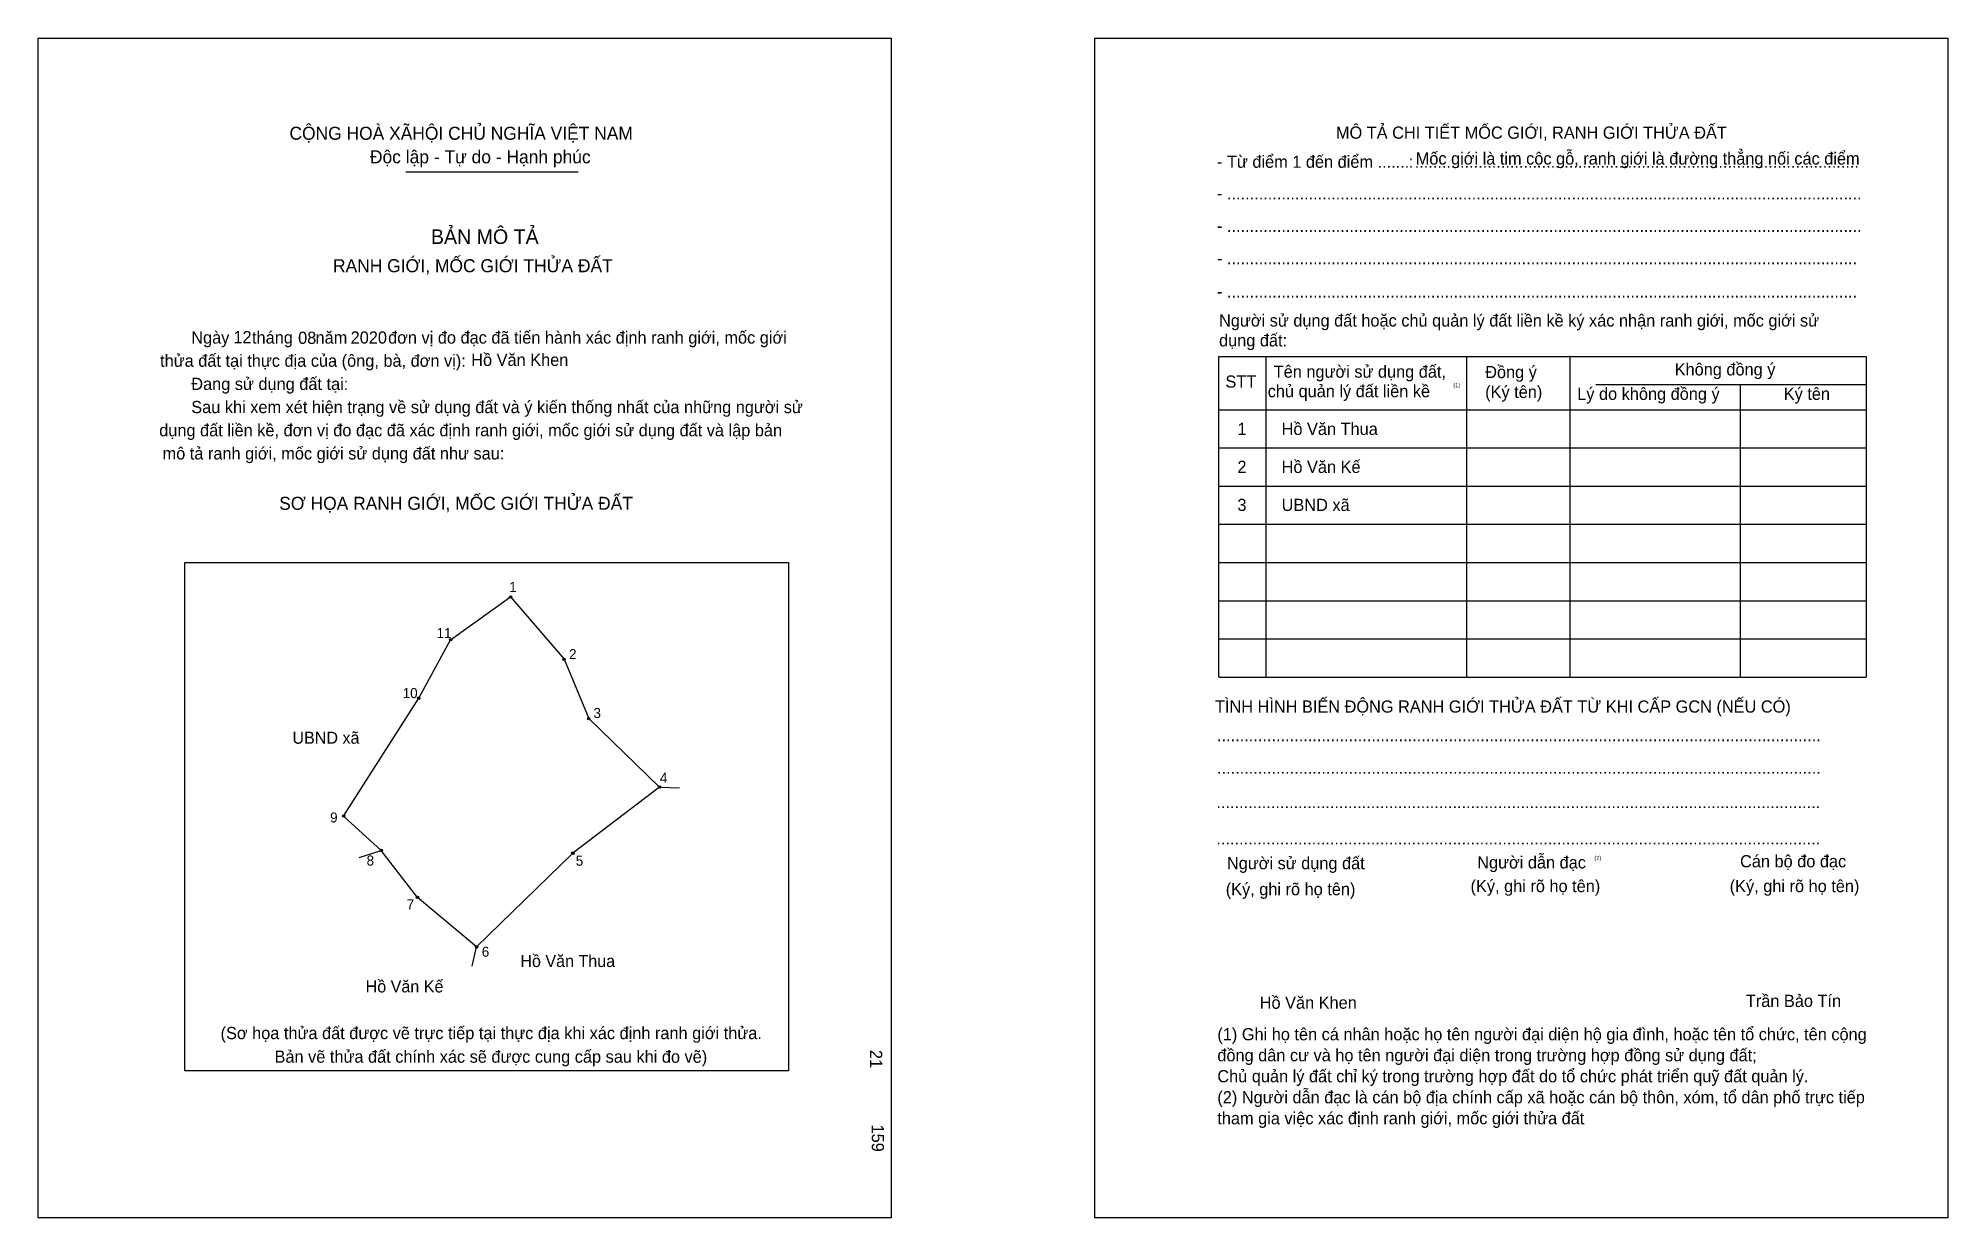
# Model space of a CAD drawing. Extents: x 547077 to 547547, y 1824503 to 1824793.
import ezdxf

# ---------------------------------------------------------------- set-up
doc = ezdxf.new("R2010")
doc.units = 0
for name, color, linetype in [('bmtKhungInTrang1', 7, 'Continuous'), ('bmtKhungInTrang2', 7, 'Continuous'), ('bmtNoiDung', 7, 'Continuous'), ('bmtTemplate', 7, 'Continuous'), ('CanhThua', 7, 'Continuous'), ('MocDinhThua', 7, 'Continuous'), ('RauThua', 7, 'Continuous'), ('SoHieuDinhThua', 7, 'Continuous'), ('TenChuLanCan', 7, 'Continuous')]:
    doc.layers.add(name, color=color, linetype=linetype)

msp = doc.modelspace()

# ---------------------------------------------------------------- linework, layer by layer
at = {"layer": 'bmtKhungInTrang1'}
msp.add_lwpolyline([(547076.63, 1824793.29), (547286.75, 1824793.29), (547286.75, 1824502.66), (547076.63, 1824502.66)], close=True, dxfattribs=at)
at = {"layer": 'bmtKhungInTrang2'}
msp.add_lwpolyline([(547336.86, 1824793.29), (547546.99, 1824793.29), (547546.99, 1824502.66), (547336.86, 1824502.66)], close=True, dxfattribs=at)
at = {"layer": 'bmtTemplate'}
for p, q in [((547167.18, 1824760.35), (547209.67, 1824760.35)), ((547379.02, 1824714.9), (547379.02, 1824635.89)), ((547428.45, 1824714.9), (547428.45, 1824635.89)), ((547453.88, 1824715), (547453.88, 1824635.89)), ((547526.87, 1824714.9), (547526.87, 1824635.89)), ((547460.33, 1824707.94), (547526.87, 1824707.94)), ((547367.49, 1824701.73), (547526.87, 1824701.73)), ((547367.49, 1824692.33), (547526.87, 1824692.33)), ((547367.49, 1824682.92), (547526.87, 1824682.92)), ((547367.49, 1824673.52), (547526.87, 1824673.52)), ((547367.49, 1824664.11), (547526.87, 1824664.11)), ((547367.49, 1824654.7), (547526.87, 1824654.7)), ((547367.49, 1824645.3), (547526.87, 1824645.3)), ((547367.49, 1824635.89), (547526.87, 1824635.89))]:
    msp.add_line(p, q, dxfattribs=at)
for points in [[(547367.39, 1824714.9), (547526.87, 1824714.9)], [(547367.39, 1824714.9), (547367.39, 1824635.89)], [(547495.85, 1824707.85), (547495.85, 1824635.89)]]:
    msp.add_lwpolyline(points, dxfattribs=at)
msp.add_lwpolyline([(547112.78, 1824538.86), (547112.78, 1824664.1), (547261.46, 1824664.1), (547261.46, 1824538.86)], close=True, dxfattribs=at)
at = {"layer": 'CanhThua'}
for p, q in [((547178.2, 1824645.09), (547192.97, 1824655.63)), ((547192.97, 1824655.63), (547206.15, 1824640.27)), ((547170.37, 1824630.69), (547178.2, 1824645.09)), ((547206.15, 1824640.27), (547212.24, 1824625.64)), ((547151.86, 1824601.63), (547170.37, 1824630.69)), ((547212.24, 1824625.64), (547229.67, 1824608.79)), ((547229.67, 1824608.79), (547208.32, 1824592.5)), ((547161.13, 1824593.19), (547151.86, 1824601.63)), ((547170.05, 1824581.59), (547161.13, 1824593.19)), ((547208.32, 1824592.5), (547184.62, 1824569.42)), ((547184.62, 1824569.42), (547170.05, 1824581.59))]:
    msp.add_line(p, q, dxfattribs=at)
at = {"layer": 'MocDinhThua'}
for centre in [(547192.97, 1824655.63), (547178.2, 1824645.09), (547206.15, 1824640.27), (547170.37, 1824630.69), (547212.24, 1824625.64), (547229.67, 1824608.79), (547151.86, 1824601.63), (547161.13, 1824593.19), (547208.32, 1824592.5), (547170.05, 1824581.59), (547184.62, 1824569.42)]:
    msp.add_circle(centre, 0.296, dxfattribs=at)
at = {"layer": 'RauThua'}
for p, q in [((547229.67, 1824608.79), (547234.58, 1824608.63)), ((547155.71, 1824591.45), (547161.13, 1824593.19)), ((547183.53, 1824564.63), (547184.62, 1824569.42))]:
    msp.add_line(p, q, dxfattribs=at)

# ---------------------------------------------------------------- texts
at = {"layer": 'bmtNoiDung'}
for s, height, p in [('12', 3.007, (547124.71, 1824718.14)), ('08', 3.007, (547140.65, 1824717.97)), ('2020', 3.007, (547153.59, 1824718.04)), ('Hồ Văn Khen', 3.0065, (547183.29, 1824712.55)), ('1', 3.01, (547372.01, 1824695.53)), ('Hồ Văn Thua ', 3.0065, (547382.9, 1824695.53)), ('2', 3.01, (547372.01, 1824686.17)), ('Hồ Văn Kế ', 3.007, (547382.9, 1824686.17)), ('3', 3.01, (547372.01, 1824676.8)), ('UBND xã ', 3.007, (547382.9, 1824676.8)), ('Hồ Văn Khen', 3.0065, (547377.5, 1824554.17))]:
    msp.add_text(s, height=height, dxfattribs=at).set_placement(p)
for s, p in [('21', (547281.52, 1824544.03)), ('159', (547281.95, 1824525.63))]:
    msp.add_text(s, height=3.007, rotation=270, dxfattribs=at).set_placement(p)
at = {"layer": 'bmtTemplate'}
for s, height, p in [('CỘNG HOÀ XÃHỘI CHỦ NGHĨA VIỆT NAM', 3.207, (547138.52, 1824768.26)), ('MÔ TẢ CHI TIẾT MỐC GIỚI, RANH GIỚI THỬA ĐẤT', 3.0054, (547396.28, 1824768.52)), ('Độc lập - Tự do - Hạnh phúc', 3.207, (547158.35, 1824762.46)), ('- Từ điểm 1 đến điểm .......', 3.0054, (547366.98, 1824761.35)), (':', 3.01, (547414.2, 1824761.35)), ('..................................................................................................', 3.0054, (547415.68, 1824761.35)), ('Mốc giới là tim cộc gỗ, ranh giới là đường thẳng nối các điểm', 3.0054, (547415.93, 1824762.15)), ('- ............................................................................................................................................', 3.0054, (547366.98, 1824753.56)), ('BẢN MÔ TẢ', 3.608, (547173.36, 1824742.59)), ('- ............................................................................................................................................', 3.0054, (547366.98, 1824745.57)), ('RANH GIỚI, MỐC GIỚI THỬA ĐẤT', 3.207, (547149.24, 1824735.63)), ('- ...........................................................................................................................................', 3.0054, (547366.98, 1824737.57)), ('- ...........................................................................................................................................', 3.0054, (547366.98, 1824729.39)), ('Người sử dụng đất hoặc chủ quản lý đất liền kề ký xác nhận ranh giới, mốc giới sử', 3.0054, (547367.49, 1824722.24)), ('Ngày     tháng     năm         đơn vị đo đạc đã tiến hành xác định ranh giới, mốc giới ', 3.0065, (547114.33, 1824718.04)), ('dụng đất:', 3.005, (547367.49, 1824717.35)), ('thửa đất tại thực địa của (ông, bà, đơn vị):', 3.0065, (547106.66, 1824712.33)), ('Đang sử dụng đất tại:', 3.0065, (547114.33, 1824706.62)), ('STT', 3.005, (547369.06, 1824707.19)), ('Tên người sử dụng đất,', 3.0054, (547380.96, 1824709.64)), ('Đồng ý', 3.005, (547433.04, 1824709.54)), ('Không đồng ý', 3.0054, (547479.72, 1824710.2)), ('chủ quản lý đất liền kề', 3.0054, (547379.48, 1824704.83)), ('(1)', 1.002, (547425.19, 1824707.3)), ('(Ký tên)', 3.005, (547433.04, 1824704.65)), ('Lý do không đồng ý', 3.0054, (547455.71, 1824704.18)), ('Ký tên', 3.005, (547506.58, 1824704.18)), ('Sau khi xem xét hiện trạng về sử dụng đất và ý kiến thống nhất của những người sử ', 3.0065, (547114.33, 1824700.91)), ('dụng đất liền kề, đơn vị đo đạc đã xác định ranh giới, mốc giới sử dụng đất và lập bản', 3.0065, (547106.44, 1824695.2)), ('mô tả ranh giới, mốc giới sử dụng đất như sau:', 3.0065, (547107.27, 1824689.49)), ('SƠ HỌA RANH GIỚI, MỐC GIỚI THỬA ĐẤT', 3.207, (547135.99, 1824677.09)), ('TÌNH HÌNH BIẾN ĐỘNG RANH GIỚI THỬA ĐẤT TỪ KHI CẤP GCN (NẾU CÓ)', 3.0054, (547366.48, 1824627.12)), ('.....................................................................................................................................', 3.00991, (547366.98, 1824620.05)), ('.....................................................................................................................................', 3.00991, (547366.98, 1824612.05)), ('.....................................................................................................................................', 3.00991, (547366.83, 1824603.59)), ('.....................................................................................................................................', 3.00991, (547366.83, 1824594.65)), ('Người dẫn đạc', 3.0054, (547431.08, 1824588.73)), ('Người sử dụng đất', 3.0054, (547369.43, 1824588.54)), ('(2)', 1.002, (547459.94, 1824590.8)), ('Cán bộ đo đạc', 3.0054, (547495.82, 1824589.01)), ('(Ký, ghi rõ họ tên)', 3.0054, (547369.13, 1824582.14)), ('(Ký, ghi rõ họ tên)', 3.0054, (547429.44, 1824582.9)), ('(Ký, ghi rõ họ tên)', 3.0054, (547493.27, 1824582.9)), ('Trần Bảo Tín', 3.0054, (547497.25, 1824554.61)), ('(Sơ họa thửa đất được vẽ trực tiếp tại thực địa khi xác định ranh giới thửa.', 3.0065, (547121.55, 1824546.68)), ('(1) Ghi họ tên cá nhân hoặc họ tên người đại diện hộ gia đình, hoặc tên tổ chức, tên cộng', 3.0054, (547367.07, 1824546.39)), ('Bản vẽ thửa đất chính xác sẽ được cung cấp sau khi đo vẽ)', 3.0065, (547134.84, 1824540.87)), ('đồng dân cư và họ tên người đại diện trong trường hợp đồng sử dụng đất;', 3.0054, (547367.07, 1824541.22)), ('Chủ quản lý đất chỉ ký trong trường hợp đất do tổ chức phát triển quỹ đất quản lý.', 3.0054, (547367.07, 1824536.05)), ('(2) Người dẫn đạc là cán bộ địa chính cấp xã hoặc cán bộ thôn, xóm, tổ dân phố trực tiếp', 3.0054, (547367.07, 1824530.87)), ('tham gia việc xác định ranh giới, mốc giới thửa đất', 3.0054, (547367.07, 1824525.7))]:
    msp.add_text(s, height=height, dxfattribs=at).set_placement(p)
at = {"layer": 'SoHieuDinhThua'}
for s, height, p in [('1', 2.47, (547192.63, 1824656.85)), ('11', 2.469, (547174.75, 1824645.49)), ('2', 2.47, (547207.38, 1824640.32)), ('10', 2.469, (547166.41, 1824630.71)), ('3', 2.47, (547213.4, 1824625.8)), ('4', 2.47, (547229.75, 1824609.83)), ('9', 2.47, (547148.53, 1824600.07)), ('8', 2.47, (547157.52, 1824589.45)), ('5', 2.47, (547209.04, 1824589.4)), ('7', 2.47, (547167.39, 1824578.64)), ('6', 2.47, (547185.89, 1824566.98))]:
    msp.add_text(s, height=height, dxfattribs=at).set_placement(p)
at = {"layer": 'TenChuLanCan'}
for s, height, p in [('UBND xã', 2.963, (547139.25, 1824619.46)), ('Hồ Văn Thua', 2.9629, (547195.39, 1824564.45)), ('Hồ Văn Kế', 2.963, (547157.28, 1824558.19))]:
    msp.add_text(s, height=height, dxfattribs=at).set_placement(p)

doc.saveas('drawing.dxf')
